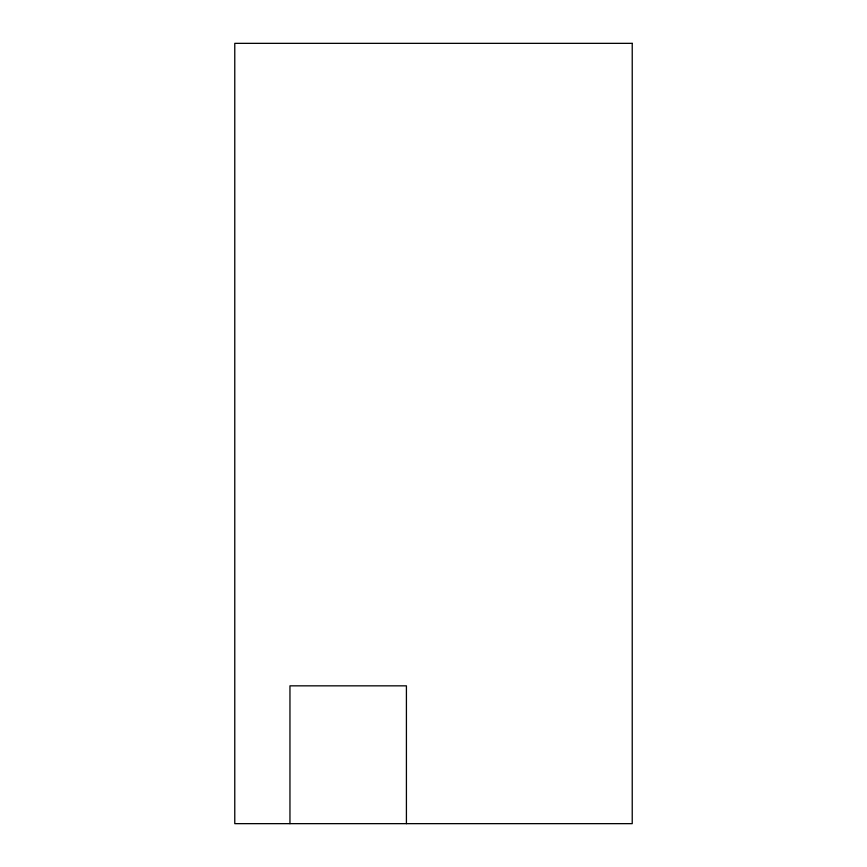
<?xml version="1.0" encoding="UTF-8"?>
<svg xmlns="http://www.w3.org/2000/svg" width="867" height="867" viewBox="0 0 867 867"><rect width="100%" height="100%" fill="white"/><g stroke="black" fill="none" stroke-linecap="round" stroke-linejoin="round"><path stroke-width="1.3" d="M406.417 823.65L406.417 685.84L289.957 685.84L289.957 823.65M632.227 43.35L234.773 43.35L234.773 823.65L632.227 823.65L632.227 43.35"/></g></svg>
